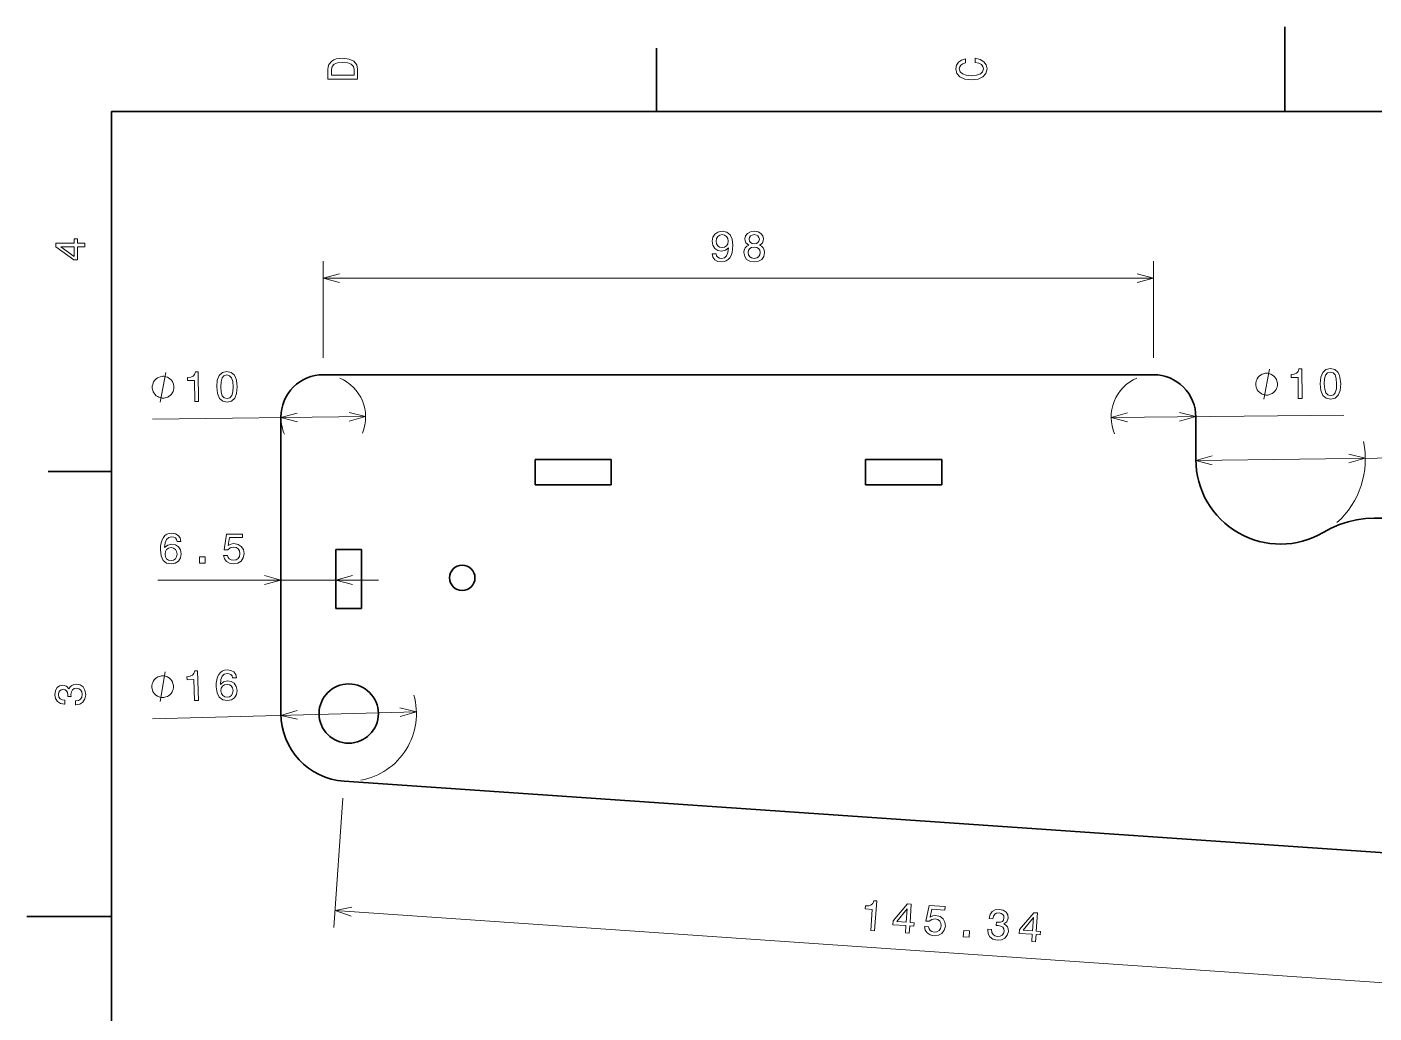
# Model space of a CAD drawing. Extents: x 0 to 297, y 0 to 210.
# Drawn here: x 0 to 159, y 93.6 to 210 of the extents above; entities that cross this region are included whole.
import ezdxf

# ---------------------------------------------------------------- set-up
doc = ezdxf.new("R2010")
doc.units = 0

msp = doc.modelspace()

# ---------------------------------------------------------------- linework, layer by layer
at = {"color": 7, "lineweight": 35, "ltscale": 0.25}
for p, q in [((148.5, 200), (148.5, 210)), ((10, 105), (0, 105))]:
    msp.add_line(p, q, dxfattribs=at)
at = {"color": 7, "lineweight": 35, "ltscale": 0.1875}
for p, q in [((74.300003, 200), (74.300003, 207.5)), ((10, 157.5), (2.5, 157.5))]:
    msp.add_line(p, q, dxfattribs=at)
at = {"color": 7, "lineweight": 35}
for p, q in [((287, 200), (10, 200)), ((10, 200), (10, 10)), ((132.979462, 168.942139), (34.979462, 168.942139)), ((29.979464, 163.942139), (29.979464, 128.942139)), ((37.429073, 120.96109), (182.42868, 110.961594))]:
    msp.add_line(p, q, dxfattribs=at)
at = {"color": 7, "lineweight": 13, "ltscale": 0.285336}
for p, q in [((34.979462, 170.942139), (34.979462, 182.355591)), ((132.979462, 170.942139), (132.979462, 182.355591))]:
    msp.add_line(p, q, dxfattribs=at)
at = {"color": 7, "lineweight": 13}
for p, q in [((34.979462, 180.355591), (132.979462, 180.355591)), ((14.834938, 163.706238), (39.979122, 164.000687)), ((127.979729, 163.890747), (155.429306, 164.172852)), ((137.980347, 158.809204), (170.919052, 159.247101)), ((15.454021, 144.707275), (41.479462, 144.707275)), ((14.836384, 128.33609), (45.976723, 129.15155)), ((36.375626, 105.685379), (181.375244, 95.685883))]:
    msp.add_line(p, q, dxfattribs=at)
at = {"color": 7, "lineweight": 35, "ltscale": 0.125}
msp.add_line((137.979462, 163.942139), (137.979462, 158.942139), dxfattribs=at)
at = {"color": 7, "lineweight": 35, "ltscale": 0.225}
for p, q in [((59.979465, 158.942139), (68.979462, 158.942139)), ((98.979462, 158.942139), (107.979462, 158.942139)), ((68.979462, 155.942139), (59.979465, 155.942139)), ((107.979462, 155.942139), (98.979462, 155.942139))]:
    msp.add_line(p, q, dxfattribs=at)
at = {"color": 7, "lineweight": 35, "ltscale": 0.075}
for p, q in [((59.979465, 155.942139), (59.979465, 158.942139)), ((68.979462, 158.942139), (68.979462, 155.942139)), ((98.979462, 155.942139), (98.979462, 158.942139)), ((107.979462, 158.942139), (107.979462, 155.942139)), ((36.479462, 148.327133), (39.479462, 148.327133)), ((39.479462, 141.327133), (36.479462, 141.327133))]:
    msp.add_line(p, q, dxfattribs=at)
at = {"color": 7, "lineweight": 35, "ltscale": 0.175}
for p, q in [((36.479462, 141.327133), (36.479462, 148.327133)), ((39.479462, 148.327133), (39.479462, 141.327133))]:
    msp.add_line(p, q, dxfattribs=at)
at = {"color": 7, "lineweight": 13, "ltscale": 0.3828}
msp.add_line((37.291473, 118.965828), (36.238029, 103.690117), dxfattribs=at)
at = {"color": 7, "lineweight": 13}
for points in [[(35.533215, 204.994965), (35.533215, 203.829971), (39.033215, 203.829971), (39.033215, 204.994965), (38.922264, 205.544678), (38.584366, 205.953171), (38.034657, 206.205338), (37.283215, 206.296112), (36.516644, 206.215424), (36.21405, 206.114563), (35.971977, 205.973343), (35.644165, 205.56485), (35.563473, 205.297562)], [(35.951801, 204.959656), (36.027451, 205.342941), (36.259438, 205.605194), (36.672985, 205.761536), (37.283215, 205.811966), (37.873272, 205.756485), (38.286816, 205.600143), (38.533936, 205.332855), (38.614628, 204.959656), (38.614628, 204.298996), (35.951801, 204.298996)], [(111.93206, 205.817017), (112.35569, 205.716141), (112.658287, 205.549713), (112.844887, 205.317734), (112.905403, 205.045395), (112.814629, 204.71759), (112.54229, 204.460388), (112.098488, 204.28891), (111.483215, 204.233429), (110.872986, 204.28891), (110.424141, 204.455338), (110.151802, 204.71254), (110.055984, 205.045395), (110.106415, 205.287476), (110.247627, 205.494247), (110.474571, 205.655624), (110.787247, 205.766571), (110.787247, 206.245682), (110.308144, 206.094391), (109.94503, 205.832138), (109.718086, 205.474075), (109.637398, 205.045395), (109.763474, 204.510818), (110.116501, 204.10231), (110.696472, 203.840057), (111.483215, 203.749283), (112.269958, 203.840057), (112.84993, 204.10231), (113.208, 204.510818), (113.329041, 205.045395), (113.233215, 205.51442), (112.965927, 205.892654), (112.527161, 206.159943), (111.93206, 206.301163)], [(6.833213, 184.02739), (6.833213, 184.481277), (5.965778, 184.481277), (5.965778, 184.98056), (5.56232, 184.98056), (5.56232, 184.481277), (3.408862, 184.481277), (3.408862, 184.022339), (5.521974, 182.489197), (5.965778, 182.489197), (5.965778, 184.02739)], [(80.901077, 183.223022), (80.97673, 182.824615), (81.193588, 182.516983), (81.536522, 182.325333), (81.990417, 182.25473), (82.287964, 182.290039), (82.555252, 182.380814), (82.782204, 182.537155), (82.973846, 182.759048), (83.125137, 183.036438), (83.236092, 183.379364), (83.301651, 183.772736), (83.326874, 184.226624), (83.241135, 184.937729), (82.994019, 185.457184), (82.600647, 185.769867), (82.06102, 185.880814), (81.566788, 185.790039), (81.193588, 185.547958), (80.951508, 185.174759), (80.870819, 184.705734), (80.951508, 184.221588), (81.188538, 183.853439), (81.541565, 183.621445), (81.990417, 183.545792), (82.464478, 183.641617), (82.822548, 183.934128), (82.741852, 183.374329), (82.580475, 182.975906), (82.333359, 182.738876), (81.995461, 182.663239), (81.733208, 182.698532), (81.541565, 182.809479), (81.415489, 182.985992), (81.365051, 183.223022)], [(81.360016, 184.710785), (81.410446, 185.023468), (81.551651, 185.270584), (81.77356, 185.426926), (82.06102, 185.482391), (82.358566, 185.426926), (82.585518, 185.270584), (82.72673, 185.028503), (82.782204, 184.71582), (82.72673, 184.398102), (82.585518, 184.161072), (82.353531, 184.014816), (82.045891, 183.964386), (81.768509, 184.014816), (81.551651, 184.161072), (81.410446, 184.393066)], [(85.222115, 184.24176), (84.964912, 184.100555), (84.788399, 183.90387), (84.677444, 183.656754), (84.642143, 183.359192), (84.722839, 182.910355), (84.954826, 182.562363), (85.333069, 182.340469), (85.847473, 182.25473), (86.356842, 182.340469), (86.735085, 182.562363), (86.967072, 182.910355), (87.052811, 183.359192), (87.012459, 183.656754), (86.906555, 183.90387), (86.724998, 184.100555), (86.472839, 184.24176), (86.674561, 184.362793), (86.815773, 184.529221), (86.901512, 184.730957), (86.93177, 184.978073), (86.851074, 185.336136), (86.639267, 185.623611), (86.296326, 185.810211), (85.847473, 185.880814), (85.393585, 185.810211), (85.050644, 185.623611), (84.833786, 185.336136), (84.758141, 184.978073), (84.783356, 184.730957), (84.869087, 184.529221)], [(85.237244, 184.937729), (85.277588, 185.159637), (85.398628, 185.3311), (85.590271, 185.437012), (85.847473, 185.477356), (86.09964, 185.437012), (86.291275, 185.3311), (86.412315, 185.159637), (86.457703, 184.937729), (86.412315, 184.710785), (86.291275, 184.534271), (86.09964, 184.418274), (85.847473, 184.382965), (85.590271, 184.423325), (85.398628, 184.534271), (85.277588, 184.710785)], [(5.56232, 182.912827), (3.993876, 184.02739), (5.56232, 184.02739)], [(85.126297, 183.369278), (85.171684, 183.636566), (85.317932, 183.838303), (85.544884, 183.969421), (85.847473, 184.014816), (86.145027, 183.969421), (86.371971, 183.838303), (86.518227, 183.636566), (86.568657, 183.369278), (86.518227, 183.081818), (86.371971, 182.86496), (86.145027, 182.723755), (85.847473, 182.67836), (85.544884, 182.723755), (85.317932, 182.86496), (85.171684, 183.081818)], [(17.357521, 167.486038), (17.356155, 167.602692), (17.295094, 167.835327), (17.234718, 168.009644), (17.175022, 168.12561), (17.056313, 168.299225), (16.879276, 168.472168), (16.702923, 168.586777), (16.585583, 168.643738), (16.409908, 168.700027), (16.175911, 168.755615), (16.05925, 168.754257), (15.942593, 168.752899), (15.709957, 168.691833), (15.535652, 168.631454), (15.419678, 168.571747), (15.246056, 168.453049), (15.073116, 168.276001), (14.958508, 168.099655), (14.901543, 167.982315), (14.845264, 167.806641), (14.789665, 167.572647), (14.791031, 167.455978), (14.792397, 167.339325), (14.853458, 167.106689), (14.913837, 166.932388), (14.973534, 166.816406), (15.092239, 166.642792), (15.269279, 166.469849), (15.445633, 166.35524), (15.562973, 166.298279), (15.738644, 166.242004), (15.972645, 166.186401), (16.089306, 166.187759), (16.205963, 166.189133), (16.438599, 166.250183), (16.612904, 166.310577), (16.728878, 166.37027), (16.9025, 166.488983), (17.075439, 166.666016), (17.190048, 166.842361), (17.247013, 166.959702), (17.303291, 167.135376), (17.358891, 167.369385)], [(19.80508, 165.764587), (20.263985, 165.769958), (20.222706, 169.294922), (19.879791, 169.290909), (19.792622, 168.982239), (19.613499, 168.773346), (19.337555, 168.649078), (18.954769, 168.604248), (18.958961, 168.246201), (19.775909, 168.255768)], [(22.396267, 167.5047), (22.481182, 166.713852), (22.724812, 166.151825), (23.10704, 165.813339), (23.632801, 165.708527), (24.150917, 165.825562), (24.52512, 166.172897), (24.750477, 166.740417), (24.821892, 167.533096), (24.731995, 168.318848), (24.632519, 168.630371), (24.493351, 168.885971), (24.111118, 169.224457), (23.590343, 169.334366), (23.067242, 169.212234), (22.6931, 168.859848), (22.462696, 168.292267)], [(22.880383, 167.510361), (22.913582, 168.121033), (23.034515, 168.561234), (23.258434, 168.821075), (23.595245, 168.915802), (23.929138, 168.828934), (24.159077, 168.574402), (24.290287, 168.137146), (24.337776, 167.527435), (24.304638, 166.911728), (24.183704, 166.471527), (23.959785, 166.21167), (23.62796, 166.12204), (23.289082, 166.203827), (23.059139, 166.458344), (22.927929, 166.895599)], [(147.619141, 167.842773), (147.617935, 167.959442), (147.557205, 168.192169), (147.49707, 168.366547), (147.437546, 168.48262), (147.319092, 168.656403), (147.142303, 168.82959), (146.96611, 168.944458), (146.848846, 169.001587), (146.673264, 169.058121), (146.439331, 169.114059), (146.322678, 169.112854), (146.206024, 169.111664), (145.973297, 169.050934), (145.798904, 168.990799), (145.682846, 168.931274), (145.509064, 168.81282), (145.335861, 168.636017), (145.221008, 168.459839), (145.163879, 168.342575), (145.10733, 168.166992), (145.051407, 167.933075), (145.052612, 167.816406), (145.053802, 167.699738), (145.114532, 167.467026), (145.174652, 167.292633), (145.234192, 167.176575), (145.352646, 167.002777), (145.529434, 166.82959), (145.705627, 166.714722), (145.822876, 166.657593), (145.998474, 166.601059), (146.232391, 166.545135), (146.34906, 166.546326), (146.465714, 166.547531), (146.698441, 166.608246), (146.872833, 166.668381), (146.988892, 166.727905), (147.162689, 166.846375), (147.335876, 167.023163), (147.450745, 167.199341), (147.507874, 167.316605), (147.564392, 167.492203), (147.620331, 167.72612)], [(150.064224, 166.117813), (150.523132, 166.122528), (150.486908, 169.647552), (150.143982, 169.644043), (150.056381, 169.33548), (149.876953, 169.126862), (149.60083, 169.002975), (149.217987, 168.958694), (149.221664, 168.600647), (150.038635, 168.609039)], [(152.657898, 167.854218), (152.741684, 167.063248), (152.984497, 166.50087), (153.366257, 166.161835), (153.891861, 166.056274), (154.410156, 166.172562), (154.784851, 166.519379), (155.011017, 167.086563), (155.083557, 167.87915), (154.994797, 168.665009), (154.895767, 168.976685), (154.756958, 169.232483), (154.375214, 169.571518), (153.854599, 169.682175), (153.331329, 169.560791), (152.95668, 169.208939), (152.725464, 168.641693)], [(153.142029, 167.859192), (153.176102, 168.469803), (153.297668, 168.909836), (153.521957, 169.169357), (153.858902, 169.263611), (154.192673, 169.176254), (154.422241, 168.921387), (154.552826, 168.483948), (154.599442, 167.874161), (154.56543, 167.258514), (154.443848, 166.818481), (154.219574, 166.55896), (153.887604, 166.469803), (153.548859, 166.552063), (153.319275, 166.806915), (153.18869, 167.244354)], [(18.182407, 149.264191), (18.086586, 149.672699), (17.864685, 149.975281), (17.521744, 150.166931), (17.077942, 150.232483), (16.780392, 150.197189), (16.523186, 150.101364), (16.296242, 149.945023), (16.104599, 149.723129), (15.9533, 149.44574), (15.84235, 149.107849), (15.771744, 148.709442), (15.751572, 148.26059), (15.832264, 147.544449), (16.07938, 147.024994), (16.477798, 146.712311), (17.022465, 146.606415), (17.511658, 146.697189), (17.884857, 146.934219), (18.12693, 147.307419), (18.212666, 147.781479), (18.12693, 148.26059), (17.894943, 148.628754), (17.536873, 148.860733), (17.093071, 148.941422), (16.613964, 148.840561), (16.255894, 148.553101), (16.331543, 149.107849), (16.492928, 149.506271), (16.740044, 149.743301), (17.082985, 149.82399), (17.335144, 149.783646), (17.526787, 149.677734), (17.65287, 149.501221), (17.71843, 149.264191)], [(23.193359, 147.620102), (23.30431, 147.206558), (23.551426, 146.883789), (23.914539, 146.682068), (24.378517, 146.606415), (24.887882, 146.697189), (25.286297, 146.944305), (25.53846, 147.337677), (25.634281, 147.84201), (25.548546, 148.31102), (25.306469, 148.679169), (24.92823, 148.916214), (24.439037, 149.001953), (24.060795, 148.941422), (23.768288, 148.774994), (23.909496, 149.718079), (25.442638, 149.718079), (25.442638, 150.131622), (23.571602, 150.131622), (23.294224, 148.275726), (23.697681, 148.275726), (23.990189, 148.512756), (24.363388, 148.59848), (24.686153, 148.543015), (24.933273, 148.381622), (25.089611, 148.134506), (25.145088, 147.816788), (25.089611, 147.499054), (24.92823, 147.251953), (24.68111, 147.095612), (24.363388, 147.040131), (24.096096, 147.075439), (23.889324, 147.191422), (23.738026, 147.372986), (23.66238, 147.620102)], [(17.723473, 147.776443), (17.667999, 147.45871), (17.526787, 147.216644), (17.299843, 147.055267), (17.017422, 147.004822), (16.719872, 147.055267), (16.492928, 147.211594), (16.346672, 147.453674), (16.301285, 147.771393), (16.351715, 148.084076), (16.492928, 148.321106), (16.724915, 148.472412), (17.037594, 148.527878), (17.309929, 148.472412), (17.526787, 148.326157), (17.667999, 148.089111)], [(20.360073, 146.707275), (21.056038, 146.707275), (21.056038, 147.45871), (20.360073, 147.45871)], [(19.776218, 130.466141), (20.234997, 130.478149), (20.142715, 134.002167), (19.799892, 133.993195), (19.717201, 133.683289), (19.541119, 133.471832), (19.267006, 133.343567), (18.884907, 133.293198), (18.894279, 132.935257), (19.711002, 132.956635)], [(24.744736, 133.154053), (24.638252, 133.559906), (24.408504, 133.856567), (24.060665, 134.039185), (23.615299, 134.093109), (23.318775, 134.050018), (23.064167, 133.947495), (22.841393, 133.785278), (22.655624, 133.558426), (22.511639, 133.277191), (22.409573, 132.936493), (22.349419, 132.536377), (22.341003, 132.087158), (22.440414, 131.373383), (22.701046, 130.860565), (23.10751, 130.558426), (23.654762, 130.466812), (24.141415, 130.570358), (24.508278, 130.817078), (24.740501, 131.196487), (24.813797, 131.672638), (24.715549, 132.149323), (24.474003, 132.511292), (24.109985, 132.733826), (23.664219, 132.802872), (23.18792, 132.689499), (22.837498, 132.392761), (22.898598, 132.94931), (23.049496, 133.351807), (23.290325, 133.59523), (23.631035, 133.684875), (23.884163, 133.651138), (24.078514, 133.550293), (24.209171, 133.377136), (24.280918, 133.141907)], [(5.73379, 129.979111), (5.769093, 129.979111), (6.253242, 130.059799), (6.616354, 130.296829), (6.848343, 130.670029), (6.934078, 131.164276), (6.848343, 131.688766), (6.626441, 132.082138), (6.273415, 132.334305), (5.819525, 132.425079), (5.521974, 132.384735), (5.279899, 132.273788), (5.0933, 132.092224), (4.957133, 131.850143), (4.684798, 132.177963), (4.251081, 132.293961), (3.857709, 132.218307), (3.560158, 132.00145), (3.373559, 131.648422), (3.307997, 131.164276), (3.388689, 130.710388), (3.610591, 130.362396), (3.963617, 130.135452), (4.432637, 130.059799), (4.46794, 130.059799), (4.46794, 130.508652), (4.145173, 130.548996), (3.913184, 130.680115), (3.771974, 130.891937), (3.721542, 131.189484), (3.761888, 131.451736), (3.867795, 131.643372), (4.039265, 131.759369), (4.271254, 131.804764), (4.518372, 131.759369), (4.684798, 131.638336), (4.785663, 131.426514), (4.815922, 131.139053), (4.810879, 130.942368), (5.209294, 130.942368), (5.199208, 131.189484), (5.244596, 131.507217), (5.365634, 131.744247), (5.56232, 131.885452), (5.819525, 131.935883), (6.112032, 131.880417), (6.328891, 131.734161), (6.465058, 131.502167), (6.510447, 131.194534), (6.460014, 130.876801), (6.308718, 130.644821), (6.066643, 130.498566), (5.73379, 130.443085)], [(17.304005, 132.152008), (17.300949, 132.268631), (17.23653, 132.500366), (17.173634, 132.673767), (17.112267, 132.788879), (16.991058, 132.960754), (16.811539, 133.131119), (16.633545, 133.243164), (16.515388, 133.298431), (16.338924, 133.352142), (16.104141, 133.404358), (15.987514, 133.401306), (15.870888, 133.398254), (15.639164, 133.333832), (15.465752, 133.270935), (15.350651, 133.209564), (15.178764, 133.088348), (15.008404, 132.908844), (14.896358, 132.730835), (14.841099, 132.612701), (14.787369, 132.436218), (14.735165, 132.201447), (14.738216, 132.084808), (14.741272, 131.968201), (14.805691, 131.736465), (14.868587, 131.563049), (14.929955, 131.447952), (15.051163, 131.276062), (15.230682, 131.105713), (15.408676, 130.993652), (15.526833, 130.9384), (15.703297, 130.884674), (15.93808, 130.832458), (16.054707, 130.83551), (16.171333, 130.838562), (16.403057, 130.902985), (16.576469, 130.965881), (16.69157, 131.027252), (16.863457, 131.148468), (17.033817, 131.327972), (17.145863, 131.505981), (17.201122, 131.62413), (17.254852, 131.800598), (17.307056, 132.03537)], [(24.324905, 131.654785), (24.277763, 131.335724), (24.142941, 131.090027), (23.920296, 130.92276), (23.639294, 130.86496), (23.340523, 130.907578), (23.109566, 131.057922), (22.957024, 131.296082), (22.903332, 131.612518), (22.945564, 131.926407), (23.080521, 132.167053), (23.308468, 132.324371), (23.619591, 132.388016), (23.893284, 132.339691), (24.113895, 132.199158), (24.261261, 131.965912)], [(99.604538, 103.32972), (100.062393, 103.298141), (100.304916, 106.81501), (99.962791, 106.8386), (99.851067, 106.537941), (99.655716, 106.344147), (99.370667, 106.242477), (98.985512, 106.2286), (98.960876, 105.871376), (99.77594, 105.81517)], [(103.69899, 103.047356), (104.15181, 103.016129), (104.211487, 103.881508), (104.709579, 103.84716), (104.737343, 104.249657), (104.239243, 104.284012), (104.387405, 106.432365), (103.92955, 106.463936), (102.254669, 104.461311), (102.224136, 104.018562), (103.758675, 103.912735)], [(102.674515, 104.391914), (103.894333, 105.879967), (103.78643, 104.315239)], [(105.964493, 103.806114), (106.046722, 103.385918), (106.271049, 103.046913), (106.619423, 102.820679), (107.077103, 102.713287), (107.591507, 102.768806), (108.005974, 102.98793), (108.284607, 103.363022), (108.414894, 103.859558), (108.361633, 104.333366), (108.145462, 104.7173), (107.784424, 104.979797), (107.302284, 105.098984), (106.920776, 105.064629), (106.617508, 104.918724), (106.823273, 105.849854), (108.352776, 105.744377), (108.381226, 106.156944), (106.514626, 106.285667), (106.110214, 104.453239), (106.512726, 104.425484), (106.820847, 104.64183), (107.199051, 104.701683), (107.517242, 104.624138), (107.75267, 104.446129), (107.89164, 104.188843), (107.925125, 103.868057), (107.847916, 103.554901), (107.669922, 103.319473), (107.412628, 103.180504), (107.091843, 103.147018), (106.827614, 103.20063), (106.629311, 103.330574), (106.49086, 103.52211), (106.432396, 103.773842)], [(113.411537, 103.479591), (113.409111, 103.444374), (113.456299, 102.955818), (113.667786, 102.577255), (114.024139, 102.320145), (114.511307, 102.200607), (115.040466, 102.250053), (115.448166, 102.444366), (115.724014, 102.779205), (115.84581, 103.225777), (115.826035, 103.525398), (115.731995, 103.774536), (115.563705, 103.973183), (115.331573, 104.125679), (115.677345, 104.374817), (115.822906, 104.79953), (115.774498, 105.197174), (115.578629, 105.508934), (115.239273, 105.719383), (114.76078, 105.8181), (114.302414, 105.768822), (113.939987, 105.571388), (113.689293, 105.23481), (113.581558, 104.77211), (113.579132, 104.736893), (114.026917, 104.706009), (114.089371, 105.025238), (114.236145, 105.24765), (114.457169, 105.373955), (114.757484, 105.403793), (115.016342, 105.345505), (115.200241, 105.226662), (115.304161, 105.047623), (115.333481, 104.813057), (115.271194, 104.569649), (115.139, 104.411942), (114.920746, 104.32589), (114.631882, 104.315483), (114.436005, 104.334045), (114.4086, 103.936569), (114.655823, 103.929634), (114.969673, 103.862495), (115.197815, 103.725433), (115.325157, 103.519501), (115.357773, 103.259438), (115.282303, 102.971436), (115.121483, 102.765152), (114.880676, 102.645271), (114.570648, 102.621155), (114.257141, 102.693329), (114.036118, 102.860222), (113.90686, 103.111786), (113.87442, 103.44767)], [(118.607666, 102.019218), (119.060486, 101.987991), (119.120163, 102.853371), (119.618256, 102.819023), (119.646019, 103.221519), (119.147919, 103.255875), (119.296082, 105.404228), (118.838226, 105.435799), (117.163345, 103.433174), (117.132813, 102.990425), (118.667351, 102.884598)], [(117.583191, 103.363777), (118.803009, 104.85183), (118.695107, 103.287102)], [(110.529449, 102.576309), (111.22377, 102.528427), (111.275467, 103.278091), (110.581154, 103.325974)]]:
    msp.add_lwpolyline(points, close=True, dxfattribs=at)
for points in [[(36.911316, 180.87323), (34.979462, 180.355591), (36.911316, 179.837952)], [(131.047607, 179.837952), (132.979462, 180.355591), (131.047607, 180.87323)], [(15.744793, 165.717041), (16.403763, 169.224991)], [(146.003876, 166.07608), (146.667877, 169.583099)], [(31.905466, 164.423813), (29.979807, 163.883591), (31.917587, 163.388611)], [(38.053463, 163.460464), (39.979122, 164.000687), (38.041344, 164.495667)], [(129.906158, 164.428223), (127.979729, 163.890747), (129.916794, 163.393005)], [(136.052765, 163.456055), (137.979202, 163.993515), (136.04213, 164.491272)], [(139.905151, 159.352478), (137.980347, 158.809204), (139.918915, 158.317291)], [(156.053772, 158.531799), (157.978577, 159.075073), (156.040009, 159.566986)], [(28.047613, 144.189636), (29.979464, 144.707275), (28.047613, 145.224915)], [(38.411316, 145.224915), (36.479462, 144.707275), (38.411316, 144.189636)], [(15.717041, 130.359848), (16.32518, 133.876984)], [(31.899845, 129.300751), (29.982206, 128.732712), (31.926947, 128.265823)], [(44.059082, 128.583527), (45.976723, 129.15155), (44.031982, 129.618439)], [(38.338512, 106.068878), (36.375626, 105.685379), (38.267288, 105.036057)]]:
    msp.add_lwpolyline(points, dxfattribs=at)
at = {"color": 7, "lineweight": 35}
for centre, radius in [((51.381466, 144.963135), 1.5), ((37.979462, 128.942139), 3.5)]:
    msp.add_circle(centre, radius, dxfattribs=at)
for centre, radius, start, end in [((34.979462, 163.942139), 5, 90.000003, 180.000005), ((132.979462, 163.942139), 5, 360, 90.000003), ((147.979462, 158.942139), 10, 180.000005, 300.270057), ((159.21434, 140.027283), 12.000414, 41.186003, 121.074925), ((37.979462, 128.942139), 8, 179.999995, 266.055003)]:
    msp.add_arc(centre, radius, start, end, dxfattribs=at)
at = {"color": 7, "lineweight": 13}
for centre, radius, start, end in [((34.979462, 163.942139), 5, 337.752581, 67.081672), ((132.979462, 163.942139), 5, 112.918313, 203.507102), ((34.979462, 163.942139), 5, 180.670911, 203.589214), ((147.979462, 158.942139), 10, 311.729206, 12.220803), ((37.979462, 128.942139), 8, 280.378934, 15.823974)]:
    msp.add_arc(centre, radius, start, end, dxfattribs=at)

doc.saveas('drawing.dxf')
